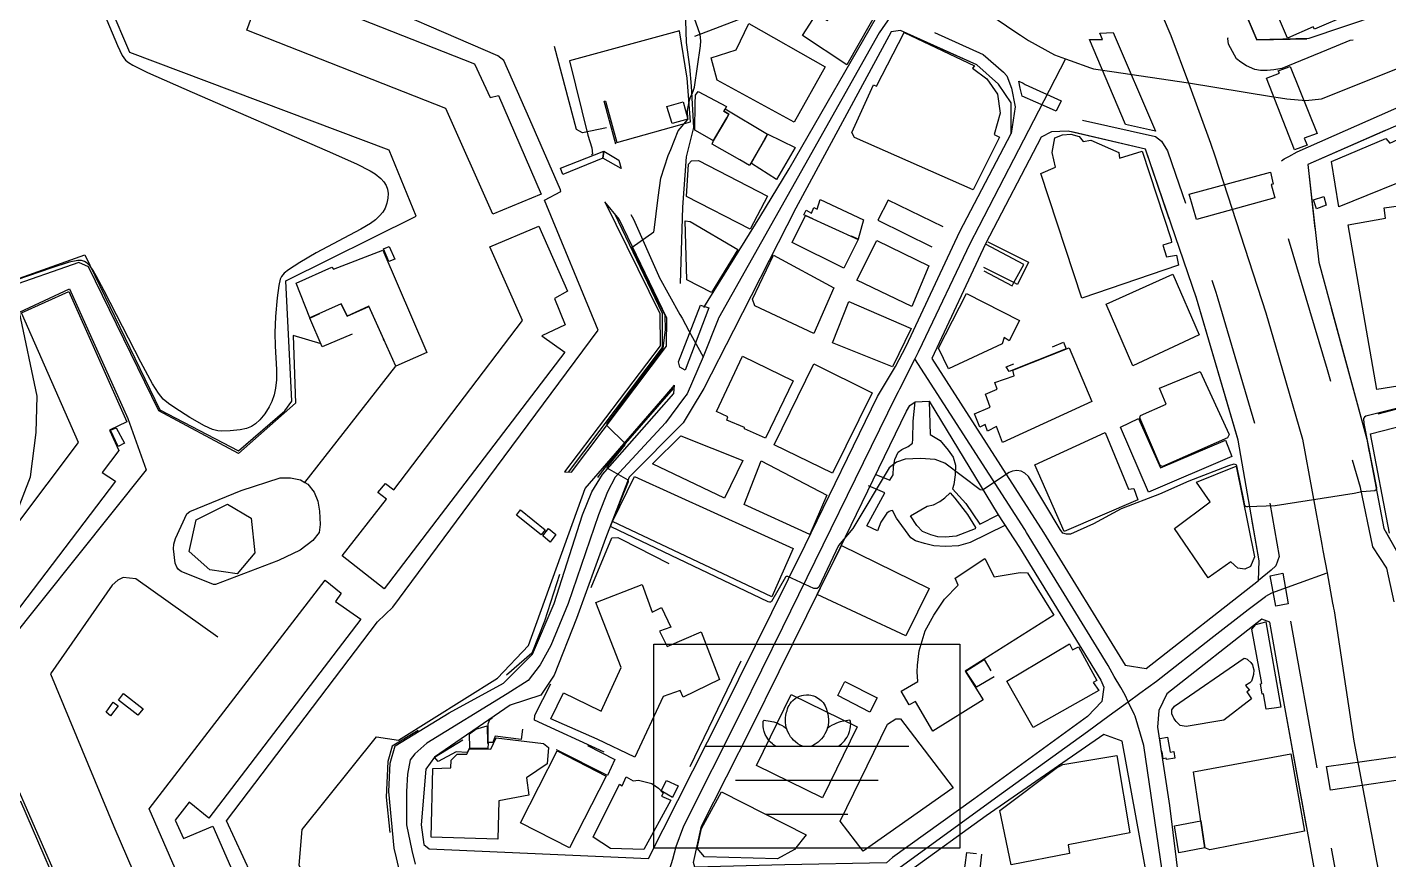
# Model space of a CAD drawing. Header units: millimetres. Extents: x 198785 to 203305, y 542885 to 545889.
# Drawn here: x 200731.4 to 201065.2, y 544607.3 to 544811.3 of the extents above; entities that cross this region are included whole.
import ezdxf

# ---------------------------------------------------------------- set-up
doc = ezdxf.new("R2010")
doc.units = ezdxf.units.MM
for name, pattern in [('FENCE_25K', [54.3, 28.7, -9.2, -16.4]), ('HIDDEN_BULD_25K', [28.8, 18.4, -10.4]), ('HIDDEN_IN_25K', [56.5, 36.5, -20])]:
    doc.linetypes.add(name, pattern=pattern)
for name, color, linetype in [('A0013114', 253, 'Continuous'), ('A0013117', 253, 'Continuous'), ('A0013118', 253, 'Continuous'), ('A0023214', 253, 'Continuous'), ('A0023217', 253, 'Continuous'), ('A0033324', 253, 'Continuous'), ('A0043325', 253, 'Continuous'), ('B0014111', 253, 'Continuous'), ('B0014113', 253, 'Continuous'), ('B0014115', 253, 'Continuous'), ('B0014116', 253, 'Continuous'), ('B0014118', 253, 'Continuous'), ('B0024120', 253, 'Continuous'), ('C0076117', 253, 'Continuous'), ('C0382262', 253, 'Continuous'), ('F0017111', 253, 'Continuous'), ('F0047224', 253, 'Continuous')]:
    doc.layers.add(name, color=color, linetype=linetype)

# ---------------------------------------------------------------- blocks, each defined once
blk = doc.blocks.new('C0382262')
at = {"layer": 'C0382262'}
for p, q in [((-25, 0), (25, 0)), ((-17.5, -8.33), (17.5, -8.33)), ((-10, -16.66), (10, -16.66))]:
    blk.add_line(p, q, dxfattribs=at)
for points in [[(-37.5, -25), (-37.5, 25), (37.5, 25), (37.5, -25), (-37.5, -25)], [(-1.125, 0), (-1.645, 0.25), (-2.205, 0.58), (-2.775, 1.005), (-3.29, 1.48), (-3.615, 1.83), (-3.995, 2.31), (-4.38, 2.915), (-4.755, 3.68), (-4.995, 4.365), (-5.165, 5.075), (-5.265, 5.855), (-5.25, 6.93), (-5.155, 7.61), (-4.99, 8.28), (-4.875, 8.64), (-4.73, 9.165), (-4.57, 9.59), (-4.39, 9.96), (-4.1, 10.435), (-3.8, 10.825), (-3.47, 11.18), (-2.905, 11.655), (-2.325, 12.015), (-1.84, 12.235), (-1.265, 12.425), (-0.84, 12.52), (-0.105, 12.585), (0.43, 12.57), (0.93, 12.5), (1.625, 12.315), (2.115, 12.115), (2.46, 11.94), (3.08, 11.52), (3.56, 11.09), (3.94, 10.655), (4.46, 9.83), (4.61, 9.49), (4.775, 9.025), (4.875, 8.64), (5.115, 7.8), (5.215, 7.26), (5.275, 6.53), (5.265, 5.9), (5.17, 5.09), (5.09, 4.715), (4.88, 4.005), (4.72, 3.595), (4.415, 2.98), (4.14, 2.525), (3.94, 2.235), (3.565, 1.77), (3.09, 1.28), (2.725, 0.965), (2.015, 0.46), (1.615, 0.235), (1.125, 0)], [(-7.73, 0), (-8.155, 0.295), (-8.47, 0.55), (-8.89, 0.945), (-9.24, 1.33), (-9.555, 1.74), (-9.855, 2.205), (-10.195, 2.87), (-10.455, 3.575), (-10.625, 4.26), (-10.705, 4.81), (-10.74, 5.475), (-10.71, 6.1), (-10.515, 6.325), (-10.035, 6.29), (-9.505, 6.225), (-9.035, 6.14), (-8.57, 6.035), (-8.13, 5.915), (-7.62, 5.745), (-7.055, 5.52), (-6.605, 5.315), (-6.205, 5.11), (-5.645, 4.78), (-4.985, 4.325)], [(7.73, 0), (8.16, 0.295), (8.47, 0.55), (8.895, 0.945), (9.24, 1.33), (9.555, 1.74), (9.855, 2.205), (10.195, 2.87), (10.455, 3.575), (10.625, 4.26), (10.705, 4.81), (10.74, 5.475), (10.715, 6.1), (10.515, 6.325), (10.04, 6.29), (9.51, 6.225), (9.035, 6.14), (8.57, 6.035), (8.13, 5.915), (7.62, 5.745), (7.055, 5.52), (6.61, 5.315), (6.21, 5.11), (5.645, 4.78), (4.985, 4.325)]]:
    blk.add_lwpolyline(points, dxfattribs=at)

msp = doc.modelspace()

# ---------------------------------------------------------------- linework, layer by layer
at = {"layer": 'A0013114'}
for points in [[(201111.94, 544831.64), (201107.15, 544830.18), (201068.11, 544814.24), (201062.82, 544814.28), (201045.52, 544808.46), (201032.79, 544808.17), (201023.45, 544830.47), (201012.4, 544848.89), (201010.28, 544853.73)], [(200897.26, 544742.56), (200910.99, 544764.73), (200918.22, 544776.58), (200941.14, 544816.42), (200940.1, 544821.48)], [(200969.49, 544797.34), (200964.16, 544802.02), (200945.48, 544810.46), (200943.19, 544810.11), (200919.81, 544766.94), (200904.51, 544736.95), (200897.24, 544722.7), (200894.18, 544717.58)], [(201078.01, 544791.94), (201045.3, 544777.6), (201047.98, 544753.71), (201059.77, 544710.29), (201063.95, 544688.44), (201068.07, 544681.1)], [(201033.39, 544680.51), (201028.23, 544710.09), (201018.03, 544744.85), (201005.5, 544781.39), (200986.55, 544785.82)], [(201065.15, 544504.27), (201064.93, 544505.54), (201062.42, 544520.2), (201062.06, 544522.16), (201039.26, 544646.93), (201036.02, 544665.5)]]:
    msp.add_lwpolyline(points, dxfattribs=at)
at = {"layer": 'A0013117'}
for points in [[(200940.1, 544821.48), (200936.53, 544824.72), (200919.86, 544818.53), (200894.96, 544808.97)], [(200894.18, 544717.58), (200892.21, 544714.29), (200878.96, 544701.03), (200873.16, 544685.99), (200866.04, 544666.41), (200860.6, 544652.47), (200857.29, 544647.56), (200849.84, 544645.12), (200831.25, 544632.42), (200829.12, 544629.45), (200828, 544615.78), (200828.65, 544611), (200829.94, 544609.95), (200883.72, 544607.55), (200901.79, 544643.26), (200922.08, 544684.33), (200939.84, 544720.78), (200943.04, 544726.1), (200944.29, 544728.16), (200946.87, 544733.07), (200948.68, 544736.94), (200960.05, 544761.24), (200972.57, 544785.26), (200972.58, 544792.75), (200969.49, 544797.34)], [(200986.55, 544785.82), (200982.46, 544785.65), (200979.96, 544784.36), (200966.34, 544758.16), (200953.19, 544730.07), (200980.55, 544687.48), (201000.53, 544654.93), (201005.71, 544654.15), (201033.2, 544675.68), (201033.39, 544680.51)], [(200888.11, 544733.08), (200888.24, 544739.93), (200876.49, 544764.24)], [(200823.34, 544601.78), (200821.94, 544607.69), (200821.38, 544610.06), (200820.1, 544623.98), (200820.43, 544630.94), (200821.63, 544635.16), (200834.87, 544643.3), (200848.2, 544650.5), (200855.27, 544657.63), (200860.6, 544670.07), (200867.54, 544691.82), (200869.8, 544697.43), (200872.46, 544701.7), (200889.92, 544721.51), (200890.05, 544723.59)], [(200895.1, 544605.41), (200894.77, 544606.62), (200896.73, 544615.45), (200908.95, 544639.68), (200929.26, 544680.81), (200946.98, 544717.17), (200947.73, 544718.6), (200949.03, 544719.5), (200952.53, 544719.63), (200969.44, 544691.81), (200974.62, 544683.76), (200994.59, 544651.23), (200995.35, 544649.58), (200994.86, 544646.05), (200991.31, 544642.39), (200963.49, 544622.09), (200943.49, 544607.84), (200942.03, 544606.53), (200917.14, 544606), (200895.1, 544605.41)], [(201036.02, 544665.5), (201034.07, 544666.21), (201010.74, 544647.92), (201008.77, 544643.83), (201008.5, 544639.71), (201011.38, 544620.53), (201016.33, 544580.86), (201029.67, 544513.75), (201031.73, 544504.26)], [(201021.81, 544504.26), (201020.89, 544510.2), (201010.91, 544575.62), (200999.79, 544636.35), (200995.29, 544637.95), (200966.49, 544618), (200947.96, 544604.65), (200947.22, 544604.12), (200945.12, 544602.56), (200944.68, 544600.11), (200944.5, 544599.47), (200944.48, 544596.79), (200944.43, 544589.24), (200943.74, 544568.47), (200943.69, 544534.98), (200943.47, 544528.61), (200942.92, 544517.03), (200942.66, 544504.25)]]:
    msp.add_lwpolyline(points, dxfattribs=at)
at = {"layer": 'A0013118'}
for points in [[(200811.78, 544546.5), (200804.75, 544563.84), (200780.24, 544616.79), (200817.32, 544665.59), (200821.04, 544669.17), (200844.61, 544700.92), (200871.41, 544737), (200858.24, 544768.9), (200862.25, 544770.99), (200862.18, 544771.43), (200854.61, 544788.66), (200848.28, 544803.07), (200846.79, 544804.25), (200810.09, 544820.18)], [(200875.67, 544782.62), (200872.88, 544793.11), (200873.18, 544793.17), (200875.96, 544783.02), (200893.99, 544788.05), (200893.22, 544798.81), (200891.29, 544810.41), (200864.38, 544803.06), (200868.81, 544784.81), (200869.79, 544781.68), (200870.02, 544780.16), (200869.74, 544779.96)], [(200876.49, 544764.24), (200873.01, 544768.48), (200886.49, 544741.09), (200886.58, 544733.21), (200863.15, 544702.3), (200864.81, 544702.21), (200888.11, 544733.08)], [(200803.44, 544733.65), (200796.63, 544735.73), (200797.18, 544719.16), (200783.18, 544706.84), (200763.69, 544717.25), (200746.43, 544752.56), (200744.1, 544753.64), (200725.88, 544747.22)], [(200745.72, 544546.35), (200741.28, 544555.48), (200755.84, 544561.45), (200729.9, 544621.54), (200715.06, 544615.46), (200709.11, 544628.11), (200707.25, 544630.76), (200693.15, 544640.3), (200692.49, 544641.06), (200692.17, 544642.3), (200691.84, 544643.84), (200702.02, 544658.66), (200723.22, 544684.45), (200729.07, 544692.82), (200732.25, 544701.05), (200733.63, 544711.95), (200733.84, 544720.83), (200729.53, 544741.4), (200741.76, 544747.12), (200756.09, 544715.42), (200760.62, 544702.81), (200718.09, 544649.71), (200760.72, 544552.28), (200745.72, 544546.35)], [(200799.47, 544699.72), (200821.78, 544728.21)], [(200825.89, 544544.28), (200821.24, 544570.52), (200813.43, 544572.4), (200798.09, 544605.97), (200798.85, 544614.69), (200817.07, 544637.34), (200822.45, 544636.57), (200846.7, 544651.73), (200854.28, 544659.8), (200868.2, 544698.27), (200887.79, 544720.84), (200890.05, 544723.59)], [(200939.42, 544701.66), (200942.84, 544700.25), (200943.64, 544701.59), (200943.77, 544703.56), (200944.06, 544705.37), (200944.89, 544707.11), (200945.77, 544707.78), (200947.37, 544708.56), (200948.38, 544709.35), (200948.52, 544710.28), (200948.62, 544714.76), (200949.03, 544719.5)], [(200952.53, 544719.63), (200952.74, 544711.45), (200955.23, 544710.02), (200957.18, 544707.61), (200958.36, 544705.9), (200958.93, 544703.93), (200958.89, 544701.55), (200958.54, 544699.2), (200958.22, 544698.13), (200961.49, 544694.55), (200964.91, 544689.46), (200969.44, 544691.81)], [(201065.31, 544687.3), (201060.67, 544711.63), (201100.37, 544721.82)], [(200799.47, 544699.72), (200800.21, 544699.26), (200801.77, 544697.3), (200802.69, 544695.1), (200803.11, 544692.68), (200803.27, 544689.38), (200802.98, 544687.49), (200801.43, 544685.48), (200798.3, 544683.16), (200793.02, 544680.56), (200777.6, 544674.69), (200777.12, 544674.68), (200769.19, 544677.92), (200768.55, 544678.42), (200768.12, 544678.95), (200767.72, 544679.92), (200767.27, 544683.47), (200767.34, 544684.62), (200767.74, 544686), (200770.52, 544692.01), (200771.28, 544692.59), (200783.85, 544697.72), (200793.42, 544700.86), (200796, 544700.85), (200798.4, 544700.37), (200799.47, 544699.72)], [(200971.05, 544689.2), (200962.54, 544684.97), (200959.67, 544684.18), (200956.51, 544684.05), (200953.61, 544684.21), (200951.35, 544684.73), (200949.12, 544685.42), (200948.03, 544686.14), (200944.47, 544690.98), (200943.49, 544692.84), (200943.11, 544692.79), (200942.67, 544692.59), (200942.15, 544692.2), (200940.69, 544689.99), (200939.87, 544687.84), (200937.23, 544689.09), (200941.66, 544697.21), (200937.6, 544698.89)], [(200956.48, 544686.31), (200954.61, 544686.38), (200952.88, 544686.84), (200950.84, 544687.73), (200949.5, 544689.16), (200947.9, 544691.53), (200951.99, 544693.87), (200953.6, 544694.25), (200955.1, 544695.02), (200956.33, 544695.91), (200957.65, 544697.19), (200958.81, 544695.89), (200961.89, 544691.9), (200963.87, 544688.68), (200963.75, 544688.33), (200959.13, 544686.54), (200956.48, 544686.31)], [(200778.15, 544661.81), (200758.06, 544676.13), (200754.96, 544676.44), (200753.62, 544675.76), (200752.25, 544674.53), (200737.16, 544652.78), (200752.63, 544615.4), (200787.55, 544534.6), (200801.21, 544504.23)]]:
    msp.add_lwpolyline(points, dxfattribs=at)
at = {"layer": 'A0023214'}
for points in [[(200919.12, 545029.29), (200933.25, 544992.89), (200933.73, 544991.65), (200934.03, 544990.93), (200953.75, 544944.51), (200956.49, 544938.05), (200974.54, 544896.24), (200974.55, 544896.23), (200975.34, 544894.4), (200976.15, 544892.53), (200985.71, 544870.39), (200987.11, 544867.11), (200992.32, 544854.87), (200993.2, 544852.81), (200995.39, 544847.66), (201010.14, 544813.04), (201011.27, 544810.39), (201011.76, 544809.23), (201016.04, 544797.6)], [(200951.73, 544830.53), (200943.42, 544814.68), (200943, 544813.87), (200940.24, 544809.92), (200921.91, 544777.38), (200900.85, 544740), (200900.78, 544739.83), (200900.75, 544739.75), (200897.11, 544730.51)], [(200951.73, 544830.53), (200953.25, 544828.58), (200957.27, 544823.42), (200957.76, 544822.79), (200960.47, 544820.43), (200965.67, 544815.9), (200967.6, 544814.22), (200973.27, 544810.41), (200974.85, 544809.35), (200976.85, 544808.01), (200983.21, 544804.49), (200985.94, 544803.51), (200987.04, 544803.12), (200992.06, 544801.32), (200992.82, 544801.05), (200997.3, 544800.39), (201016.04, 544797.6)], [(201016.04, 544797.6), (201036.39, 544794.32), (201038.61, 544793.96), (201040.15, 544793.71), (201044.79, 544793.3), (201048.66, 544793.74), (201106.93, 544816.99)], [(201016.04, 544797.6), (201021.46, 544782.88), (201022.48, 544779.77), (201035.06, 544741.28), (201037.48, 544732.85), (201043.97, 544710.28), (201048.74, 544684.49), (201049.01, 544683.04), (201050.02, 544677.56), (201051.4, 544670.12), (201051.53, 544669.42), (201051.63, 544668.89), (201051.73, 544668.24), (201056.6, 544636.35), (201065.91, 544587.09), (201077.71, 544524.59), (201079.96, 544512.68), (201080.75, 544508.54), (201081.55, 544504.27), (201081.55, 544504.27)]]:
    msp.add_lwpolyline(points, dxfattribs=at)
at = {"layer": 'A0023217'}
for points in [[(200985.94, 544803.51), (200979.32, 544790.7), (200964.67, 544762.4), (200962.47, 544758.16), (200950.8, 544733.7), (200949.83, 544731.66), (200949.02, 544729.97)], [(200879.35, 544765.4), (200880.02, 544764.24), (200886.14, 544750.44), (200886.35, 544750.05), (200891.42, 544740.86), (200891.93, 544739.93), (200893.6, 544736.9), (200894.49, 544735.27), (200897.11, 544730.51), (200893.19, 544721.46), (200892.32, 544720.28), (200887.88, 544714.29), (200875.5, 544701.03), (200873.69, 544697.43), (200871.47, 544691.82), (200863.99, 544670.07), (200859.79, 544659.74), (200859.79, 544659.73), (200857.19, 544655.03), (200854.21, 544651.15), (200849.09, 544647.91), (200829.39, 544635.86), (200826.42, 544633.24), (200825.27, 544631.76), (200824.66, 544628.27), (200824.39, 544623.98), (200824.43, 544615.78), (200825.67, 544609.53), (200826.48, 544606.16)], [(200949.02, 544729.97), (200945.23, 544722.59), (200944.89, 544721.92), (200944.28, 544720.68), (200916.52, 544664.16), (200906.25, 544643.26), (200892.25, 544615.45), (200890.42, 544610.39), (200889.56, 544607.36), (200888.87, 544604.94), (200888.32, 544602.75)], [(201001.3, 544645.99), (201000.52, 544647.62), (200999.45, 544649.48), (200997.88, 544652.2), (200996.36, 544654.84), (200976.39, 544687.48), (200975.93, 544688.2), (200951.39, 544726.29), (200949.02, 544729.97)], [(201001.3, 544645.99), (201004.13, 544648.05), (201008.23, 544651.03), (201021.53, 544661.46), (201030.66, 544668.61), (201034.92, 544671.78), (201035.01, 544671.85), (201036.48, 544672.67), (201050.02, 544677.56)], [(200943.27, 544603.22), (200944.01, 544604.32), (200944.64, 544604.86), (200944.91, 544605.1), (200945.41, 544605.46), (200970.26, 544623.47), (200991.31, 544638.72), (200995.1, 544641.48), (200997.5, 544643.23), (201001.3, 544645.99)], [(201026.77, 544504.26), (201024.77, 544515.28), (201016.19, 544564.54), (201013.2, 544580.1), (201005.1, 544635.27), (201004.28, 544638.07), (201003, 544642.43), (201002.82, 544642.81), (201001.3, 544645.99)]]:
    msp.add_lwpolyline(points, dxfattribs=at)
at = {"layer": 'A0033324', "linetype": 'HIDDEN_IN_25K', "flags": 128}
for points in [[(201023.45, 544830.47), (201032.79, 544808.17), (201045.52, 544808.46), (201062.82, 544814.28), (201068.11, 544814.24), (201107.15, 544830.18), (201111.94, 544831.64), (201109.41, 544827.66), (201104.98, 544824.07), (201067.8, 544809.35), (201055.61, 544808.04), (201049.89, 544805.67), (201038.98, 544801.15), (201036.97, 544800.86), (201035.35, 544800.65), (201033.71, 544800.64), (201032.3, 544800.91), (201030.25, 544801.82), (201028.87, 544802.73), (201027.79, 544803.54), (201025.86, 544807.15), (201025.68, 544808.54), (201026.76, 544811.81), (201018.74, 544829.82), (201018.9, 544833.55), (201019.75, 544835.34), (201020.34, 544835.66), (201023.45, 544830.47)], [(200973.57, 544791.74), (200972.57, 544785.26), (200972.58, 544792.75), (200969.49, 544797.34), (200964.16, 544802.02), (200945.48, 544810.46), (200948.62, 544812.33), (200965.74, 544804.6), (200970.75, 544800.23), (200971.54, 544799.39), (200972.66, 544796.31), (200973.57, 544791.74)], [(201128.56, 544806.33), (201156.93, 544799.38), (201226.64, 544783.61), (201228.59, 544781.39), (201229.63, 544779.5), (201229.8, 544778.3), (201229.56, 544775.7), (201225.48, 544777.48), (201162.65, 544792.5), (201129.3, 544801.26), (201125.71, 544802.21), (201114.81, 544804.68), (201113.61, 544805.13), (201107.5, 544804.49), (201078.01, 544791.94), (201045.3, 544777.6), (201047.98, 544753.71), (201059.77, 544710.29), (201063.95, 544688.44), (201068.07, 544681.1), (201069.67, 544674), (201072.27, 544662.4), (201073.25, 544657.09), (201074.04, 544652.81), (201070.94, 544654.79), (201069.9, 544655.95), (201068.62, 544660.59), (201064.69, 544678.69), (201061.25, 544683.93), (201058.23, 544698.47), (201055.16, 544708.99), (201050.14, 544727.29), (201037.98, 544768.14), (201037.22, 544772.5), (201037.11, 544773.67), (201037.13, 544774.14), (201037.17, 544774.96), (201037.26, 544775.77), (201037.42, 544776.45), (201037.73, 544777.13), (201038.38, 544778.13), (201039.51, 544779.03), (201040.69, 544779.62), (201042.71, 544780.71), (201096.32, 544804.46), (201110.01, 544809.51), (201111.01, 544809.71), (201111.97, 544809.85), (201113.02, 544809.77), (201113.82, 544809.65), (201114.99, 544809.5), (201116.98, 544809.17), (201128.56, 544806.33)], [(200990.11, 544788.46), (201007.97, 544784.51), (201009.45, 544783.33), (201010.94, 544780.96), (201012.89, 544775.24), (201022.8, 544746.37), (201023.29, 544744.68), (201033.1, 544711.23), (201038.27, 544681.59), (201037.51, 544679.27), (201036.33, 544678.2), (201033.2, 544675.68), (201033.39, 544680.51), (201028.23, 544710.09), (201018.03, 544744.85), (201005.5, 544781.39), (200986.55, 544785.82), (200982.46, 544785.65), (200979.96, 544784.36), (200982.99, 544787.6), (200985.1, 544788.37), (200990.11, 544788.46)], [(201065.15, 544504.26), (201065.15, 544504.27), (201062.42, 544520.2), (201050.84, 544583.57), (201039.26, 544646.93), (201036.02, 544665.5), (201039.53, 544666.32), (201040.94, 544666.36), (201047.73, 544628.43), (201055.14, 544587.86), (201059.73, 544562.76), (201066.35, 544526.53), (201069.21, 544504.27)]]:
    msp.add_lwpolyline(points, dxfattribs=at)
at = {"layer": 'A0043325'}
for points in [[(200997.63, 544809.93), (201007.98, 544785.78), (201000.66, 544787.42), (200991.77, 544808.26), (200995.02, 544808.25), (200994.34, 544809.77), (200997.63, 544809.93)], [(201045.19, 544782.37), (201042.01, 544781.22), (201035.19, 544798.77), (201038.33, 544799.98), (201038.08, 544800.59), (201041.01, 544801.6), (201047.57, 544785.19), (201044.4, 544784.06), (201045.19, 544782.37)], [(200984.86, 544793.2), (200983.65, 544790.68), (200982.01, 544791.4), (200975.26, 544794.4), (200974.83, 544796.31), (200974.45, 544798.01), (200975.51, 544797.52), (200976.07, 544797.26), (200984.86, 544793.2)], [(200872.5, 544779.21), (200862.71, 544775.17), (200862.11, 544776.73), (200872.75, 544780.92), (200872.5, 544779.21)], [(200872.5, 544779.21), (200872.75, 544780.92), (200876.45, 544778.65), (200876.97, 544776.68), (200872.5, 544779.21)], [(201037.19, 544769.47), (201017.99, 544764.17), (201016.2, 544770.32), (201036.13, 544775.74), (201036.83, 544772.82), (201036.3, 544772.7), (201037.19, 544769.47)], [(200898.48, 544742.54), (200892.68, 544727.21), (200891.4, 544727.95), (200891.1, 544729.27), (200896.45, 544743.19), (200898.48, 544742.54)], [(200858.4, 544688.12), (200857.43, 544686.88), (200851.36, 544691.73), (200852.37, 544692.97), (200858.4, 544688.12)], [(200861.03, 544686.99), (200859.62, 544685.08), (200857.82, 544686.62), (200859.22, 544688.46), (200861.03, 544686.99)], [(201040.53, 544669.99), (201037.44, 544669.39), (201036.09, 544676.84), (201039.19, 544677.49), (201040.53, 544669.99)], [(201074.16, 544627.78), (201050.9, 544624.28), (201049.91, 544630.08), (201073.18, 544633.38), (201074.16, 544627.78)]]:
    msp.add_lwpolyline(points, dxfattribs=at)
at = {"layer": 'B0014111'}
for points in [[(201107.73, 544837.36), (201072.38, 544821.34), (201072.23, 544821.66), (201046.92, 544810.76), (201046.63, 544811.32), (201040.35, 544808.56), (201030.51, 544831.5), (201091.53, 544857.92), (201100.98, 544852.98), (201107.73, 544837.36)], [(200940.74, 544816.85), (200932.34, 544802.06), (200921.46, 544809.21), (200924.86, 544814.51), (200927.57, 544812.91), (200932.56, 544821.93), (200935.28, 544822.53), (200937.62, 544822.51), (200940.21, 544820.84), (200940.74, 544816.85)], [(200926.97, 544801.55), (200919.39, 544787.99), (200900.54, 544798.28), (200899.04, 544803.77), (200905.19, 544805.72), (200908.32, 544812.15), (200926.97, 544801.55)], [(200966.63, 544798.65), (200969.24, 544794.89), (200969.88, 544790.2), (200968.46, 544784.95), (200969.73, 544784.36), (200963.29, 544771.44), (200934.24, 544784.27), (200933.57, 544785.45), (200938.87, 544797.17), (200939.63, 544796.78), (200946.38, 544810.01), (200963.63, 544801.82), (200963.11, 544801.26), (200966.63, 544798.65)], [(200902.88, 544789.1), (200899.59, 544783.45), (200899.32, 544783.6), (200899.27, 544783.63), (200895.05, 544786.02), (200895.16, 544792.58), (200895.2, 544794.58), (200895.89, 544795.5), (200902.86, 544791.82), (200902.16, 544790.68), (200903.39, 544789.97), (200902.88, 544789.1)], [(200908.54, 544777.55), (200908.45, 544777.42), (200906.1, 544778.75), (200899.29, 544782.6), (200899.63, 544783.47), (200902.9, 544789.09), (200903.42, 544789.99), (200902.17, 544790.68), (200902.53, 544791.26), (200912.88, 544785.09), (200912.35, 544784.15), (200908.81, 544777.95), (200908.54, 544777.55)], [(201082.86, 544790.84), (201091.74, 544767.67), (201086.67, 544765.54), (201091.88, 544753.62), (201084.14, 544750.59), (201073.89, 544775.76), (201052.88, 544767.29), (201051.1, 544778.35), (201064.44, 544784.01), (201065.42, 544782.84), (201082.86, 544790.84)], [(200919.65, 544781.76), (200915.09, 544773.94), (200908.99, 544777.84), (200908.88, 544777.91), (200912.39, 544784.13), (200912.93, 544785.07), (200919.65, 544781.76)], [(200989.29, 544784.47), (200990.26, 544783.3), (200992.14, 544783.57), (200998.95, 544780.59), (200999.18, 544779.21), (201004.74, 544780.86), (201011.84, 544759.25), (201011.9, 544758.52), (201009.79, 544757.89), (201010.67, 544755.04), (201013.09, 544755.39), (201013.65, 544752.97), (200989.95, 544744.89), (200979.87, 544775.44), (200983.5, 544776.99), (200982.63, 544780.53), (200983.31, 544784.18), (200985.21, 544784.92), (200987.24, 544785.03), (200989.29, 544784.47)], [(200912.88, 544769.83), (200908.62, 544761.81), (200892.99, 544769.79), (200893.49, 544777.73), (200894.27, 544778.52), (200896, 544778.6), (200912.88, 544769.83)], [(201079.7, 544725.3), (201062.26, 544722.48), (201055.21, 544762.81), (201064.35, 544764.48), (201064.04, 544766.98), (201072.4, 544768.16), (201072.65, 544766.67), (201073.67, 544766.63), (201080.23, 544728.99), (201079.2, 544728.74), (201079.7, 544725.3)], [(200905.59, 544756.81), (200899.18, 544746.29), (200893.12, 544749.33), (200892.71, 544763.81), (200893.95, 544763.65), (200905.59, 544756.81)], [(200935.07, 544759.27), (200931.58, 544752.22), (200918.91, 544758.52), (200922.23, 544765.13), (200935.07, 544759.27)], [(200818.63, 544756.64), (200829.4, 544731.52), (200821.75, 544728.2), (200815.2, 544742.89), (200809.85, 544740.48), (200808.41, 544743.47), (200800.66, 544740.02), (200797.36, 544748.57), (200806.12, 544752.44), (200806.5, 544751.99), (200818.63, 544756.64)], [(200952.42, 544752.83), (200948.22, 544742.84), (200934.74, 544749.25), (200939.66, 544759.03), (200952.42, 544752.83)], [(200929.17, 544747.4), (200924.22, 544736.21), (200909.74, 544742.97), (200909.2, 544744.65), (200914.32, 544755.41), (200929.17, 544747.4)], [(201018.69, 544735.86), (201002.39, 544728.25), (200995.87, 544743.39), (201012.25, 544750.73), (201018.69, 544735.86)], [(200974.61, 544739.36), (200972.12, 544734.44), (200970.85, 544735.24), (200970.43, 544733.68), (200957.24, 544727.55), (200954.77, 544732.58), (200961.64, 544746.04), (200974.61, 544739.36)], [(200948.1, 544737.4), (200943.49, 544728.01), (200928.84, 544733.92), (200932.81, 544744.02), (200948.1, 544737.4)], [(200992.36, 544719.58), (200970.46, 544709.52), (200969.03, 544713.46), (200966.81, 544712.28), (200966.21, 544713.9), (200964.94, 544713.26), (200963.64, 544716.51), (200967.45, 544718.2), (200966.34, 544721.31), (200969.15, 544722.59), (200968.59, 544724.23), (200973.31, 544725.83), (200972.97, 544727.21), (200986.78, 544732.74), (200992.36, 544719.58)], [(200919.19, 544724.65), (200912.41, 544710.57), (200907.2, 544712.86), (200907.25, 544713.2), (200902.89, 544715), (200903.13, 544715.83), (200900.34, 544717.08), (200906.73, 544730.66), (200919.19, 544724.65)], [(200938.51, 544721.71), (200928.83, 544701.99), (200914.54, 544708.95), (200924.26, 544728.78), (200938.51, 544721.71)], [(201025.66, 544710.62), (201009.73, 544703.64), (201009.08, 544703.88), (201004.16, 544715.51), (201004.31, 544716.14), (201010.6, 544718.87), (201008.93, 544722.84), (201018.94, 544726.92), (201026.04, 544711.45), (201025.66, 544710.62)], [(201003.82, 544715.41), (201009.22, 544703.29), (201025.11, 544710.11), (201026.69, 544706.09), (201006.3, 544697.31), (200999.37, 544713.27), (201003.82, 544715.41)], [(200906.81, 544705.07), (200902.34, 544695.9), (200884.68, 544704.24), (200891.62, 544711.12), (200906.81, 544705.07)], [(200995.63, 544711.98), (201001.35, 544698.1), (201002.67, 544698.27), (201003.62, 544695.46), (200985.6, 544687.67), (200978.39, 544704.03), (200995.63, 544711.98)], [(200927.39, 544696.62), (200923.27, 544686.96), (200907.15, 544694.35), (200911.29, 544705.02), (200927.39, 544696.62)], [(201032.27, 544681.52), (201031.29, 544679.12), (201029.88, 544678.46), (201028.14, 544678.74), (201026.47, 544680.25), (201020.91, 544676.34), (201012.62, 544688.42), (201021.39, 544694.93), (201018, 544699.78), (201027.76, 544703.74), (201032.27, 544681.52)], [(200787.25, 544682.5), (200782.9, 544677.36), (200776.2, 544678.34), (200771.12, 544682.81), (200772.83, 544690.59), (200780.49, 544694.39), (200786.29, 544690.94), (200787.25, 544682.5)], [(200966.15, 544681.07), (200968.42, 544676.62), (200974.77, 544677.63), (200976.63, 544677.57), (200983.07, 544667.18), (200961.34, 544653.48), (200965.77, 544646.47), (200953.43, 544638.77), (200949.16, 544646), (200947.61, 544645.24), (200945.61, 544648.58), (200949.7, 544650.91), (200949.54, 544653.34), (200949.66, 544654.94), (200950.08, 544658.43), (200951.53, 544663.35), (200953.63, 544667.19), (200956.26, 544671.08), (200959.63, 544674.56), (200958.87, 544676.25), (200966.15, 544681.07)], [(201035.02, 544665.55), (201038.72, 544644.66), (201037.1, 544644.42), (201035.11, 544644.12), (201034.44, 544647.9), (201034.13, 544647.84), (201033.68, 544650.4), (201034.01, 544650.46), (201031.56, 544663.79), (201032.53, 544664.94), (201035.02, 544665.55)], [(200986.89, 544660.2), (200987.67, 544658.73), (200989.07, 544659.42), (200993.63, 544651.15), (200992.66, 544650.71), (200994.09, 544648.74), (200977.96, 544639.7), (200971.52, 544651.05), (200986.89, 544660.2)], [(201024.76, 544641.5), (201015.53, 544639.9), (201014, 544640.16), (201013.03, 544641.15), (201012.76, 544641.46), (201012.45, 544641.92), (201012.29, 544642.31), (201011.95, 544642.99), (201011.94, 544643.66), (201011.98, 544643.99), (201012.62, 544644.9), (201029.67, 544656.62), (201030.06, 544656.59), (201030.42, 544656.41), (201030.62, 544656.27), (201031.31, 544655.58), (201031.72, 544655.03), (201031.86, 544654.59), (201032.04, 544653.78), (201031.97, 544652.67), (201031.7, 544651.53), (201031.47, 544650.98), (201031.1, 544650.63), (201030.01, 544649.93), (201031.05, 544648.78), (201030.37, 544648.42), (201031.51, 544646.71), (201024.76, 544641.5)], [(200939.77, 544646.92), (200937.99, 544643.4), (200930.11, 544647.5), (200931.84, 544650.92), (200939.77, 544646.92)], [(200934.88, 544639.86), (200926.38, 544622.46), (200910.19, 544630.36), (200918.69, 544647.76), (200934.88, 544639.86)], [(200958.37, 544624.91), (200936.3, 544609.33), (200930.71, 544616.68), (200942.3, 544640.5), (200944.32, 544641.75), (200945.5, 544641.78), (200958.37, 544624.91)], [(200859.21, 544634.8), (200858.89, 544630.8), (200853.79, 544627.32), (200854.37, 544623.11), (200847, 544621.72), (200846.82, 544612.29), (200830.46, 544612.8), (200830.88, 544629.65), (200835.27, 544629.75), (200835.32, 544631.63), (200836.85, 544633.16), (200839.2, 544633.1), (200839.83, 544634.41), (200845.08, 544634.37), (200846.36, 544637.14), (200857.98, 544635.77), (200859.21, 544634.8)], [(200873.33, 544627.78), (200864.32, 544610.22), (200852.36, 544616.31), (200861.3, 544633.97), (200873.33, 544627.78)], [(200986.92, 544608.79), (200972.64, 544606.02), (200969.85, 544619.33), (200983.66, 544629.73), (200985.24, 544630.61), (200998.48, 544632.8), (201001.7, 544613.86), (200986.59, 544610.9), (200986.92, 544608.79)], [(201044.51, 544614.26), (201021.26, 544609.72), (201020.05, 544610.19), (201017.29, 544628.83), (201041.17, 544633.19), (201044.51, 544614.26)], [(200878.27, 544627.54), (200879.98, 544626.6), (200881.26, 544626.75), (200884.52, 544625.94), (200886.12, 544624.81), (200887.28, 544623.54), (200886.87, 544622.86), (200889.16, 544621.9), (200882.57, 544609.78), (200874.38, 544610), (200870.16, 544612.82), (200876.61, 544625.77), (200877.22, 544625.39), (200878.27, 544627.54)], [(200919.52, 544609.8), (200915.33, 544607.49), (200897.46, 544607.94), (200895.66, 544610.13), (200896.7, 544614.94), (200901.61, 544623.91), (200922.32, 544613.33), (200919.52, 544609.8)], [(201020.03, 544610.18), (201013.71, 544608.95), (201012.67, 544615.57), (201019.05, 544616.79), (201020.03, 544610.18)]]:
    msp.add_lwpolyline(points, dxfattribs=at)
at = {"layer": 'B0014113'}
msp.add_lwpolyline([(200919.13, 544683.52), (200913.9, 544671.71), (200874.87, 544690.18), (200880.26, 544701.18), (200919.13, 544683.52)], dxfattribs=at)
at = {"layer": 'B0014115'}
for points in [[(200841.02, 544802.3), (200844.94, 544794.07), (200846.95, 544794.52), (200857.4, 544770.34), (200845.56, 544765.49), (200834.06, 544791.35), (200785.28, 544810.56), (200788.47, 544819.25), (200786.35, 544820.16), (200787.75, 544823.35), (200841.02, 544802.3)], [(200863.18, 544731.65), (200818.95, 544673.66), (200808.59, 544681.74), (200819.49, 544695.58), (200817.36, 544697.24), (200819.23, 544699.42), (200821.27, 544697.87), (200852.84, 544739.42), (200844.84, 544757.41), (200856.86, 544762.52), (200863.87, 544746.55), (200860.67, 544744.83), (200863.32, 544738.31), (200857.58, 544735.66), (200863.18, 544731.65)], [(200753.06, 544700), (200703.55, 544635), (200693.41, 544642.82), (200704.1, 544656.73), (200702.05, 544658.61), (200703.72, 544660.38), (200705.77, 544658.78), (200743.96, 544709.5), (200730.06, 544741.26), (200741.66, 544746.47), (200755.84, 544714.56), (200751.62, 544712.53), (200753.87, 544707.56), (200749.83, 544702.12), (200753.06, 544700)], [(200952.52, 544673.75), (200946.81, 544662.17), (200925.06, 544672.22), (200931, 544684.26), (200952.52, 544673.75)], [(200813.2, 544666.18), (200775.96, 544617.49), (200771.13, 544621.38), (200767.72, 544617), (200769.73, 544612.46), (200776.94, 544615.45), (200801.34, 544559.73), (200794.87, 544556.64), (200795.74, 544554.77), (200790.67, 544552.41), (200761.28, 544619.74), (200804.44, 544675.81), (200808.4, 544672.6), (200807.01, 544670.57), (200813.2, 544666.18)], [(200882.13, 544674.73), (200884.58, 544667.91), (200886.93, 544669.04), (200889.19, 544664.25), (200886.42, 544663.3), (200888.3, 544659.55), (200896.6, 544663.12), (200901.14, 544651.44), (200892.18, 544647.08), (200891.48, 544648.73), (200887.32, 544647.3), (200880.35, 544632.4), (200871.15, 544636.8), (200859.81, 544641.75), (200862.84, 544648.19), (200871.75, 544643.81), (200872.1, 544643.64), (200877.02, 544654.4), (200870.82, 544670.28), (200882.13, 544674.73)]]:
    msp.add_lwpolyline(points, dxfattribs=at)
at = {"layer": 'B0014116', "linetype": 'HIDDEN_BULD_25K', "flags": 128}
for points in [[(200893.31, 544788.71), (200889.53, 544787.67), (200888.18, 544791.82), (200892.23, 544793.01), (200893.31, 544788.71)], [(200925.82, 544769.04), (200936.39, 544764.05), (200935.08, 544759.3), (200922.23, 544765.13), (200921.79, 544765.32), (200922.34, 544766.44), (200923.69, 544765.73), (200924.27, 544767.07), (200925.06, 544766.72), (200925.82, 544769.04)], [(200821.53, 544754.39), (200820.09, 544753.82), (200818.76, 544756.99), (200820.14, 544757.57), (200821.53, 544754.39)], [(200808.4, 544743.45), (200809.84, 544740.46), (200815.19, 544742.87), (200818.84, 544734.68), (200814.29, 544732.88), (200812.58, 544736.65), (200803.74, 544732.96), (200800.67, 544740), (200808.4, 544743.45)], [(200986.09, 544732.47), (200972.11, 544726.88), (200971.39, 544728.02), (200985.4, 544734.13), (200986.09, 544732.47)], [(200755.24, 544709.36), (200753.76, 544708.52), (200751.82, 544712.5), (200753.24, 544713.13), (200755.24, 544709.36)], [(200968.42, 544652.1), (200964.07, 544649.53), (200961.45, 544653.48), (200966, 544656.35), (200968.42, 544652.1)], [(200753.73, 544644.94), (200751.85, 544642.54), (200750.75, 544643.42), (200752.48, 544645.86), (200753.73, 544644.94)], [(200759.85, 544644.25), (200758.55, 544642.7), (200753.77, 544646.38), (200755.02, 544648.01), (200759.85, 544644.25)], [(200844.43, 544635.81), (200844.36, 544634.54), (200839.95, 544634.62), (200839.86, 544638.08), (200841.4, 544639.29), (200844.15, 544640.07), (200844.27, 544635.83), (200844.43, 544635.81)], [(200852.79, 544639.24), (200852.52, 544636.71), (200846.16, 544637.57), (200845.58, 544635.99), (200844.4, 544636.02), (200844.38, 544640.58), (200844.79, 544641.65), (200845.79, 544642.32), (200852.79, 544639.24)], [(200839.81, 544634.6), (200839.26, 544633.55), (200836.58, 544633.69), (200832.17, 544631.32), (200831.27, 544632.39), (200839.85, 544637.65), (200839.81, 544634.6)], [(200875.47, 544631.83), (200873.64, 544627.88), (200861.19, 544634.23), (200863.25, 544638.04), (200875.47, 544631.83)], [(201010.92, 544637.28), (201011.55, 544633.63), (201012.49, 544633.77), (201012.73, 544632.18), (201010.66, 544631.84), (201010.57, 544632.14), (201009.84, 544632.03), (201009.6, 544633.73), (201009.44, 544633.68), (201009.04, 544636.97), (201010.92, 544637.28)], [(200890.97, 544625.34), (200889.6, 544622.52), (200886.84, 544624.13), (200888.11, 544626.68), (200890.97, 544625.34)], [(200965.32, 544608.63), (200964.68, 544602.64), (200960.93, 544602.85), (200961.72, 544609.01), (200965.32, 544608.63)]]:
    msp.add_lwpolyline(points, dxfattribs=at)
at = {"layer": 'B0014118', "linetype": 'HIDDEN_BULD_25K', "flags": 128}
msp.add_lwpolyline([(201049.84, 544767.66), (201047.43, 544766.74), (201046.71, 544768.93), (201049.22, 544769.75), (201049.84, 544767.66)], dxfattribs=at)
at = {"layer": 'B0024120', "linetype": 'FENCE_25K', "flags": 128}
for points in [[(200873.38, 544786.58), (200867.5, 544785.42), (200866.05, 544786.17), (200856.97, 544820.57), (200859.66, 544821.31), (200887.48, 544829)], [(200889.77, 544722.75), (200874.03, 544704.76), (200869.22, 544698.21), (200865.58, 544688.52), (200858.24, 544665.74), (200855.09, 544657.86), (200847.11, 544650.97), (200820.92, 544635.07), (200819.81, 544631.36), (200819.37, 544622.57), (200820.82, 544609.19), (200829.05, 544578.6), (200827.75, 544573.63), (200824.23, 544571.4), (200821.77, 544569.61), (200825.69, 544549.42), (200831.66, 544527.67), (200833.36, 544521.09), (200834.68, 544506.75), (200833.43, 544504.23)], [(200906.3, 544655.89), (200891.73, 544625.58), (200890.99, 544625.39), (200855.73, 544641.47), (200855.83, 544642.72), (200861.04, 544652.8), (200874.69, 544686.15), (200876.2, 544686.19), (200876.98, 544685.8), (200909.06, 544669.62)]]:
    msp.add_lwpolyline(points, dxfattribs=at)
at = {"layer": 'C0076117'}
for points in [[(200973.27, 544748.67), (200975.69, 544753.1), (200966.32, 544758.12)], [(200966.92, 544758.67), (200976.82, 544753.71), (200974.14, 544748.23), (200973.27, 544748.67)], [(200965.92, 544751.54), (200972.85, 544747.9), (200973.27, 544748.67)], [(200973.27, 544748.67), (200965.94, 544752.4)]]:
    msp.add_lwpolyline(points, dxfattribs=at)
at = {"layer": 'F0017111'}
for points, elevation in [([(200750.27, 544814.55), (200753.56, 544806.77), (200754.74, 544804.36), (200755.5, 544803.22), (200756.22, 544802.59), (200757.33, 544801.93), (200760.93, 544800.18), (200771.83, 544795.34), (200804.94, 544780.99), (200812.13, 544777.76), (200815.47, 544776.11), (200816.75, 544775.31), (200818.1, 544774.19), (200818.83, 544773.4), (200819.37, 544772.51), (200819.72, 544771.54), (200819.88, 544770.49), (200819.84, 544769.36), (200819.61, 544768.18), (200819.13, 544766.93), (200818.56, 544765.98), (200817.77, 544765.01), (200816.77, 544764.07), (200815.55, 544763.16), (200813.23, 544761.79), (200802.27, 544755.94), (200798.24, 544753.65), (200795.46, 544751.85), (200794.39, 544750.96), (200793.78, 544750.2), (200793.46, 544749.5), (200793.11, 544747.95), (200792.7, 544744.98), (200792.31, 544740.34), (200792.15, 544736.4), (200792.22, 544733.14), (200792.56, 544727.38), (200792.52, 544724.87), (200792.29, 544722.8), (200791.96, 544721.19), (200791.41, 544719.55), (200790.77, 544718.26), (200789.67, 544716.53), (200788.48, 544715.06), (200787.39, 544714.05), (200786.4, 544713.44), (200785.19, 544712.96), (200783.64, 544712.61), (200781.18, 544712.33), (200779.07, 544712.25), (200778.14, 544712.35), (200776.85, 544712.73), (200774.92, 544713.61), (200771.32, 544715.64), (200767.59, 544717.99), (200766.07, 544719.05), (200764.79, 544720.16), (200763.58, 544721.63), (200762.17, 544723.85), (200759.27, 544729.18), (200750.33, 544746.69), (200748.36, 544750.35), (200747.56, 544751.69), (200746.83, 544752.71), (200746.15, 544753.43), (200745.45, 544753.89), (200744.7, 544754.11), (200743.85, 544754.13), (200741.7, 544753.69), (200737.2, 544752.26), (200728.88, 544749.35)], 30), ([(201089.28, 544723.38), (201059.54, 544715.96), (201059.17, 544715.73), (201058.93, 544715.38), (201059.02, 544714.14), (201062.15, 544698.38), (201062.05, 544697.91), (201061.74, 544697.69), (201058.56, 544697.41), (201056.65, 544697.01), (201037.34, 544693.97), (201030.64, 544693.72), (201030.38, 544693.74), (201030.15, 544693.79), (201030, 544693.9), (201029.84, 544694.08), (201029.64, 544695.34), (201027.92, 544703.78), (201027.86, 544703.93), (201027.72, 544704.07), (201027.53, 544704.15), (201027.19, 544704.16), (201025.83, 544703.8), (201016.17, 544700.06), (201008.96, 544696.87), (200999.56, 544693.27), (200992.79, 544689.6), (200987.17, 544687.04), (200986.15, 544687.04), (200985.23, 544687.32), (200984.59, 544688.2), (200976.86, 544701.2), (200975.98, 544701.96), (200975.09, 544702.45), (200973.96, 544702.68), (200972.91, 544702.51), (200972.08, 544702.16), (200965.54, 544697.85), (200964.98, 544697.94), (200956.38, 544704.41), (200953.98, 544705.33), (200950.37, 544705.61), (200946.58, 544705.42), (200944.46, 544704.68), (200942.7, 544703.3), (200933.76, 544688.44), (200930.26, 544684.25), (200925.44, 544674.05), (200925.09, 544673.76), (200924.23, 544673.69), (200917.89, 544676.67), (200917.53, 544676.65), (200917.3, 544676.5), (200913.86, 544670.56), (200913.62, 544670.4), (200913.33, 544670.4), (200913, 544670.48), (200874.56, 544688.83), (200874.48, 544688.9), (200874.44, 544689.02), (200874.44, 544689.09), (200874.87, 544690.26), (200878.78, 544699.93), (200878.78, 544700.06), (200878.76, 544700.18), (200878.69, 544700.27), (200873.59, 544703.18), (200873.56, 544703.25), (200873.54, 544703.32), (200873.55, 544703.39), (200873.75, 544703.71), (200878.01, 544708.97), (200878.01, 544709.25), (200873.57, 544713.59), (200873.57, 544714.14), (200887.34, 544732.62), (200887.9, 544737.14), (200887.8, 544740.73), (200879.67, 544756.8), (200879.67, 544757.36), (200885.03, 544761.14), (200885.12, 544761.51), (200886.11, 544769.54), (200886.73, 544774.3), (200888.52, 544779.86), (200889.19, 544781.32), (200890.99, 544785.87), (200893.38, 544788.68), (200893.26, 544790.92), (200893.58, 544792.59), (200893.82, 544793.61), (200894.03, 544794.23), (200894.39, 544794.93), (200894.67, 544795.58), (200895.01, 544796.61), (200896.45, 544806.68), (200896.57, 544807.91), (200896.41, 544809.5), (200894.46, 544814.75)], 20)]:
    msp.add_lwpolyline(points, dxfattribs=dict(at, elevation=elevation))
at = {"layer": 'F0047224'}
for points in [[(200732.97, 544517.04), (200727.3, 544514.14), (200697.28, 544558.93), (200684.41, 544590.39), (200686.33, 544594), (200676.01, 544630.18), (200677.61, 544647.1), (200684.01, 544660.28), (200707.16, 544686.74), (200716.89, 544695.05), (200723.72, 544747.69), (200745.53, 544755.45), (200763.94, 544717.5), (200783.24, 544707.45), (200794.58, 544717.28), (200796.31, 544719.6), (200794.83, 544749.12), (200826.8, 544764.98), (200820.11, 544781.11), (200756.61, 544805.04), (200722.79, 544884.03), (200785.67, 544911.54), (200791.53, 544897.09)], [(200887.27, 544829.67), (200892.63, 544818.39), (200892.94, 544807.53), (200893.74, 544801.56), (200894.18, 544796.81), (200894.72, 544786.73), (200892.93, 544779.53), (200892.03, 544767.19), (200891.5, 544748.48)], [(200955.93, 544762.38), (200942.49, 544768.92), (200939.88, 544763.95), (200953.16, 544757.44)], [(200864.08, 544702.25), (200887.11, 544732.75), (200887.12, 544741.15), (200875.44, 544765.52)], [(201093.52, 544753.66), (201088.33, 544741.42), (201087.02, 544741.1), (201090.35, 544723.78), (201062.47, 544716.43)]]:
    msp.add_lwpolyline(points, dxfattribs=at)

# ---------------------------------------------------------------- block references
at = {"layer": 'C0382262'}
msp.add_blockref('C0382262', (200922.54, 544635.11), dxfattribs=at)

doc.saveas('drawing.dxf')
